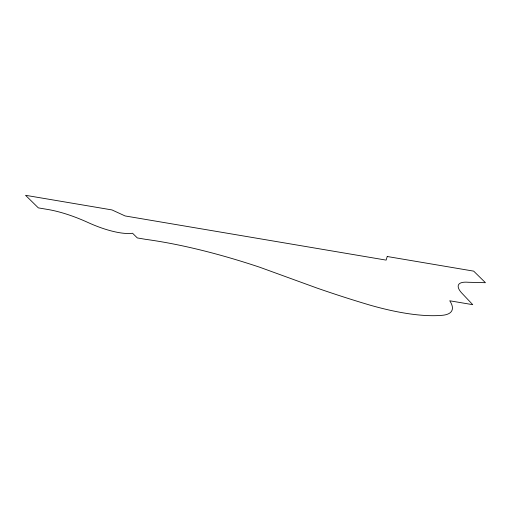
<?xml version="1.0" encoding="UTF-8"?>
<svg xmlns="http://www.w3.org/2000/svg" width="511" height="511" viewBox="0 0 511 511"><rect width="100%" height="100%" fill="white"/><g stroke="black" fill="none" stroke-linecap="round" stroke-linejoin="round"><path stroke-width="0.77" d="M387.236 256.509L386.112 260.112L125.086 215.942L111.998 209.932L25.55 195.304L38.338 207.875L48.794 209.644A65.753 20.536 25 0 1 88.531 222.745A51.151 15.975 25 0 0 132.547 233.246L137.318 237.934L145.686 239.352A319.982 99.939 25 0 1 259.786 267.253L316.82 288A454.285 141.892 25 0 0 369.504 304.99A162.977 50.902 25 0 0 443.197 315.21A56.574 17.668 25 0 0 449.737 300.787L472.745 304.677L461.522 292.797A31.963 9.984 25 0 1 468.121 282.264L485.45 282.704L473.684 271.137L387.236 256.509"/></g></svg>
